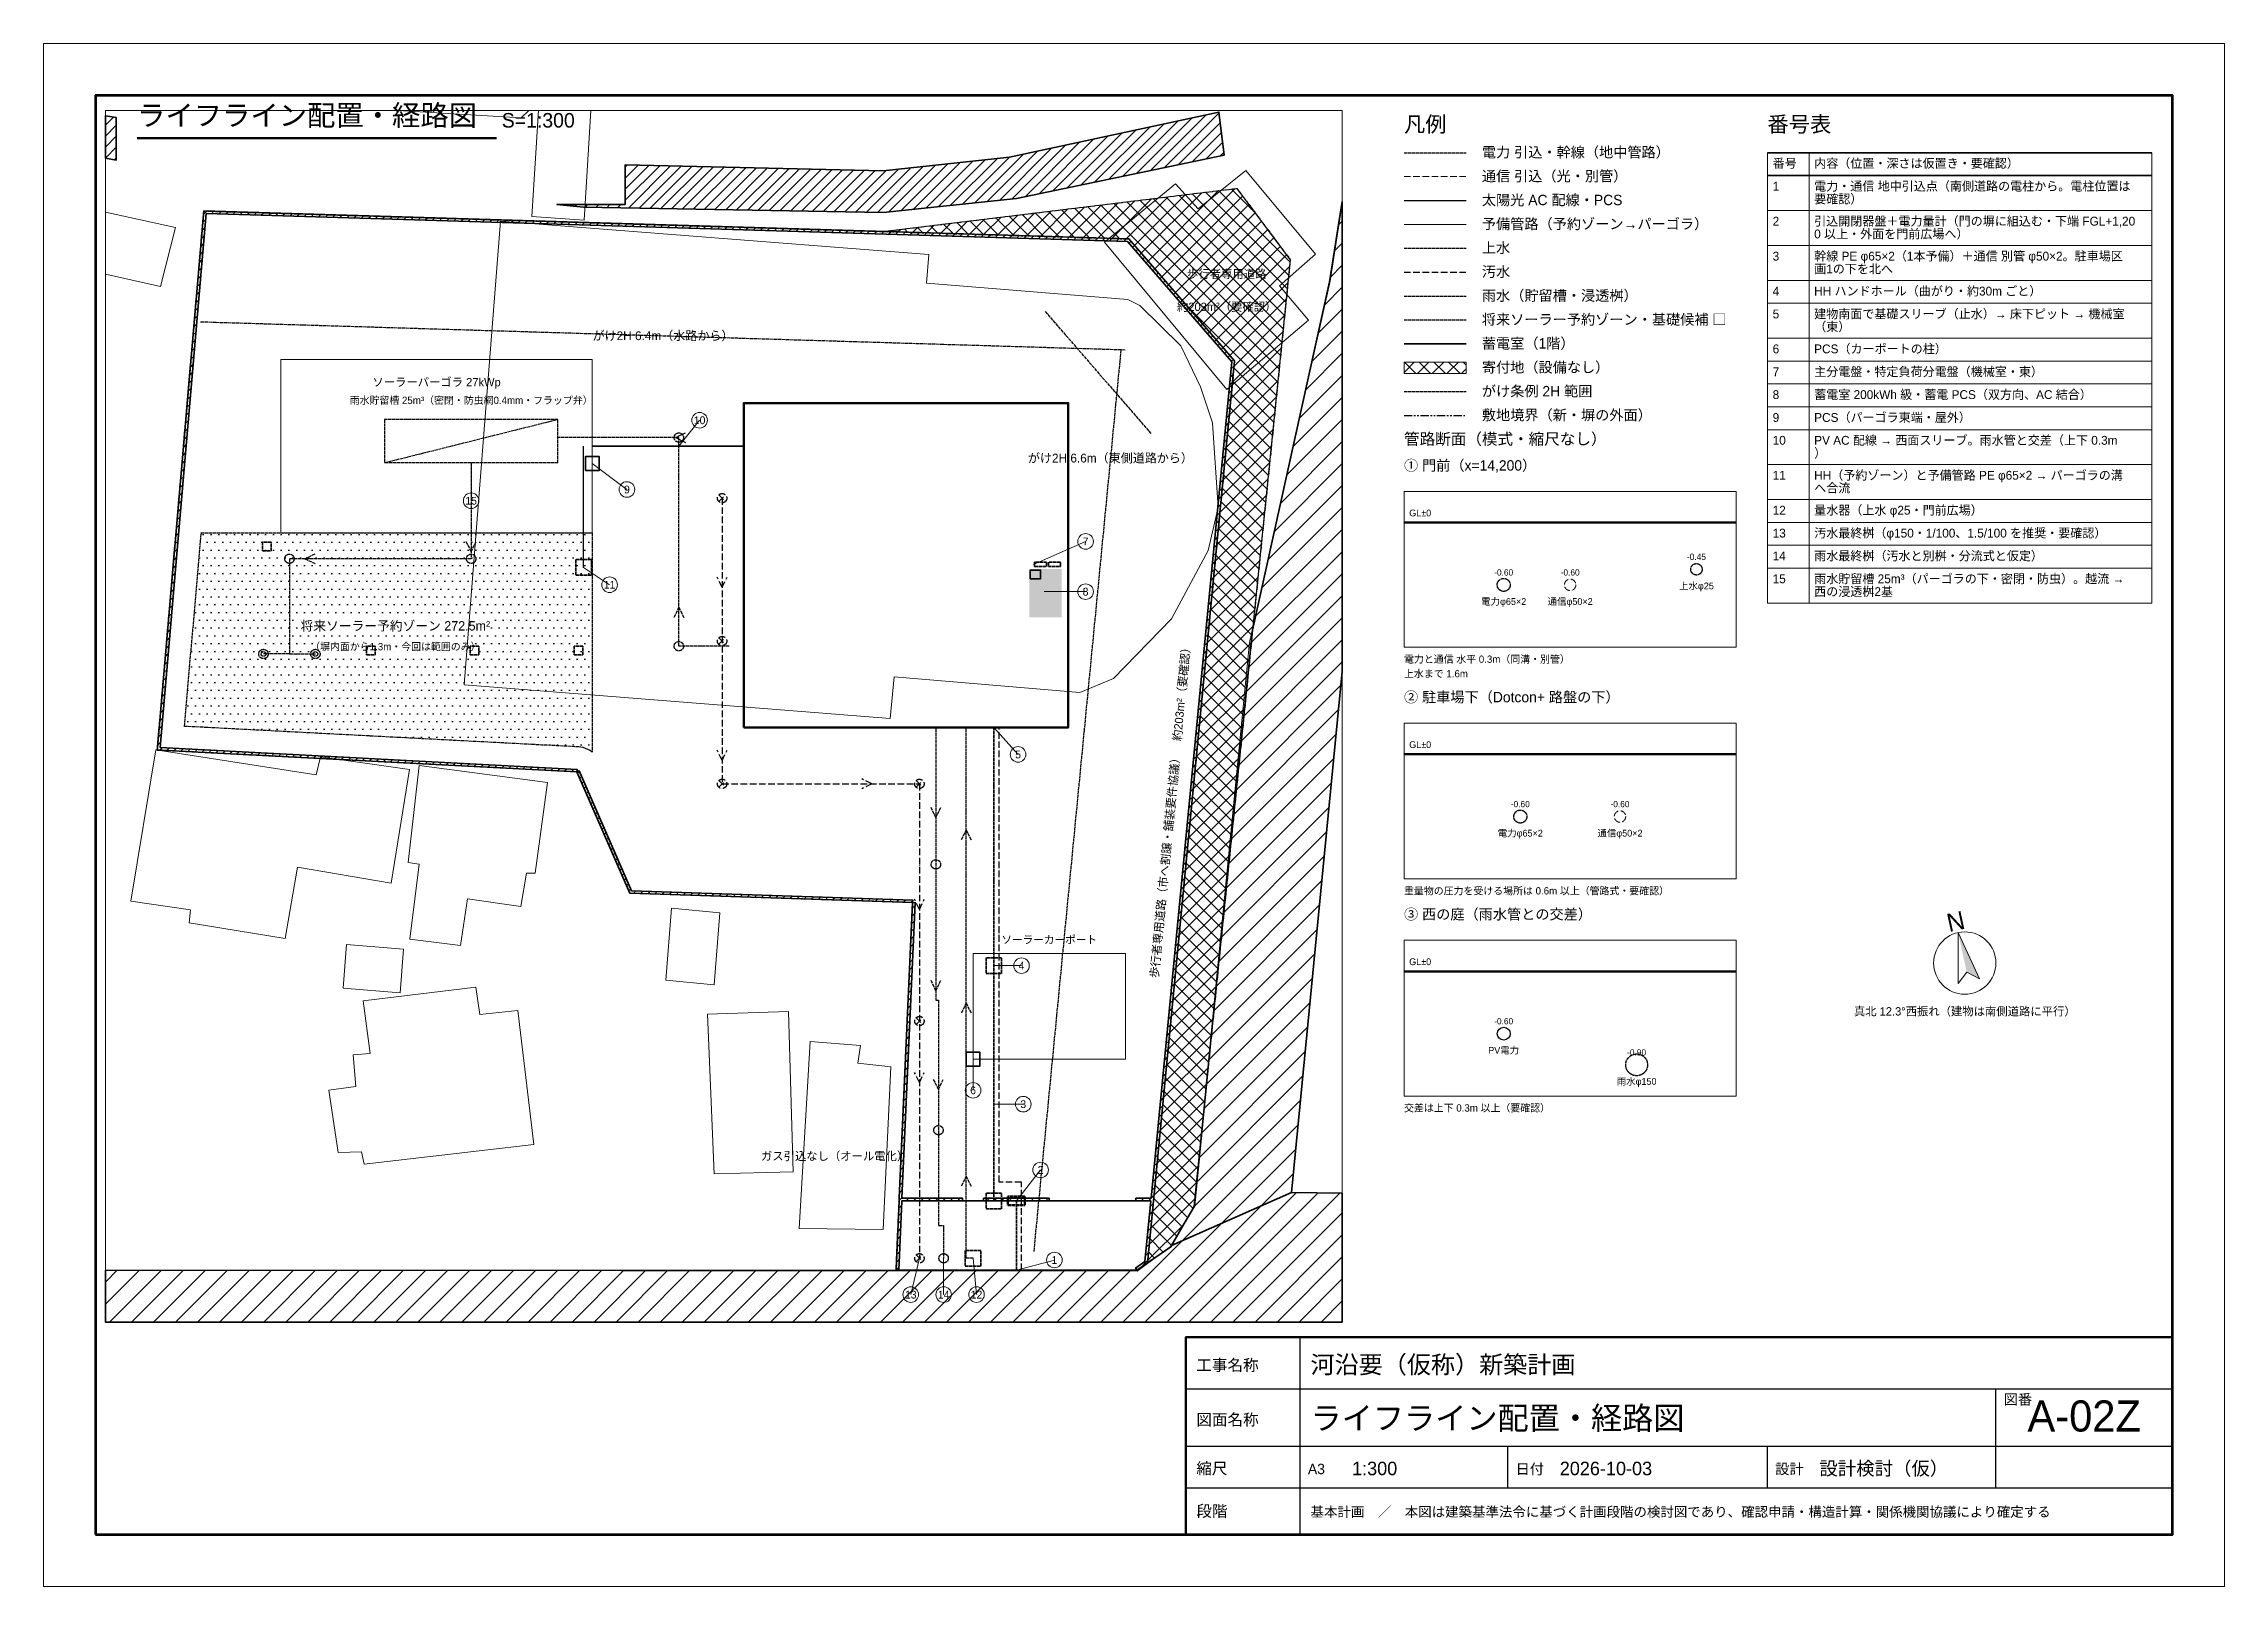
# Model space of a CAD drawing. Header units: millimetres. Extents: x 0 to 126000, y 0 to 89100.
import ezdxf
from ezdxf.enums import TextEntityAlignment as Align

# ---------------------------------------------------------------- set-up
doc = ezdxf.new("R2010")
doc.units = ezdxf.units.MM
doc.header["$LTSCALE"] = 150
for name, pattern in [('DASHDOT', [3.556, 2.54, -0.508, 0, -0.508]), ('DASHED', [1.524, 1.27, -0.254]), ('PHANTOM', [6.35, 3.175, -0.635, 0.635, -0.635, 0.635, -0.635])]:
    doc.linetypes.add(name, pattern=pattern)
for name, color, linetype, lineweight in [('A-CUT', 7, 'Continuous', 50), ('A-CUT-HATCH', 8, 'Continuous', 9), ('A-DONATE', 250, 'Continuous', 13), ('A-DONATE-BND', 250, 'DASHED', 25), ('A-DOOR', 5, 'Continuous', 18), ('A-DRAIN', 5, 'DASHED', 25), ('A-FENCE', 7, 'Continuous', 35), ('A-GROUND', 7, 'Continuous', 50), ('A-HIDDEN', 8, 'Continuous', 13), ('A-LEGAL', 1, 'DASHED', 25), ('A-LEGAL-TEXT', 1, 'Continuous', 18), ('A-NEIGH', 8, 'Continuous', 13), ('A-PVRES', 6, 'DASHED', 25), ('A-ROAD', 8, 'Continuous', 18), ('A-ROAD-CW', 250, 'Continuous', 35), ('A-ROAD-SW', 250, 'Continuous', 35), ('A-SITE', 3, 'PHANTOM', 25), ('A-SYMB', 7, 'Continuous', 18), ('A-TEXT', 7, 'Continuous', 18), ('A-VIS', 7, 'Continuous', 18), ('E-BATT', 1, 'Continuous', 35), ('E-COMM', 140, 'DASHDOT', 18), ('E-POWER', 1, 'DASHED', 25), ('E-PV', 40, 'Continuous', 25), ('E-SEWER', 30, 'DASHDOT', 25), ('E-SPARE', 8, 'Continuous', 18), ('E-WATER', 4, 'DASHED', 25), ('G-FRAME', 7, 'Continuous', 70), ('G-TABLE', 7, 'Continuous', 18), ('G-TITLE', 7, 'Continuous', 25)]:
    doc.layers.add(name, color=color, linetype=linetype, lineweight=lineweight)
doc.styles.add('JP', font='ipag.ttf')

msp = doc.modelspace()

# ---------------------------------------------------------------- hatches: boundary and pattern name
at = {"layer": 'A-CUT-HATCH'}
h = msp.add_hatch(dxfattribs=at)
h.set_pattern_fill('ANSI31', scale=94.488)
h.paths.add_polyline_path([(6731, 48442), (30819, 47187), (30811, 47037), (30948, 47097), (33971, 40174), (50215, 39640), (50210, 39490), (50360, 39483), (49590, 22411), (53097, 22411), (53097, 22261), (49583, 22261), (49583, 22253), (49403, 18259), (49253, 18266), (49433, 22261), (49433, 22411), (49440, 22411), (50210, 39490), (33872, 40028), (30811, 47037), (6718, 48292), (6717, 48287), (6568, 48300), (6576, 48450), (6581, 48450), (9258, 79434), (62702, 77819), (62702, 77819), (68812, 70779), (63772, 18674), (63175, 18264), (63090, 18387), (63630, 18758), (63968, 22261), (63107, 22261), (63107, 22411), (63983, 22411), (68657, 70730), (62632, 77671), (9396, 79280)])
h.paths.add_polyline_path([(58097, 22411), (58097, 22261), (54307, 22261), (54307, 22411)])
at = {"layer": 'A-DONATE', "true_color": 0x333333}
h = msp.add_hatch(dxfattribs=at)
h.set_pattern_fill('ANSI31', scale=188.976)
h.paths.add_polyline_path([(48644, 78244), (48634, 78254), (48643, 78264), (68938, 80739), (72032, 76619), (66463, 21947), (65129, 19609), (63786, 18685), (63774, 18696), (68812, 70779), (62702, 77819)])
h = msp.add_hatch(dxfattribs=at)
h.set_pattern_fill('ANSI31', scale=188.976, angle=90)
h.paths.add_polyline_path([(48644, 78244), (48634, 78254), (48643, 78264), (68938, 80739), (72032, 76619), (66463, 21947), (65129, 19609), (63786, 18685), (63774, 18696), (68812, 70779), (62702, 77819)])
h = msp.add_hatch(dxfattribs=at)
h.set_pattern_fill('ANSI31', scale=188.976)
h.paths.add_polyline_path([(82200, 70050), (82200, 70710), (78600, 70710), (78600, 70050)])
h = msp.add_hatch(dxfattribs=at)
h.set_pattern_fill('ANSI31', scale=188.976, angle=90)
h.paths.add_polyline_path([(82200, 70050), (82200, 70710), (78600, 70710), (78600, 70050)])
at = {"layer": 'A-PVRES'}
h = msp.add_hatch(dxfattribs=at)
h.set_pattern_fill('DOTS', scale=283.465)
h.paths.add_polyline_path([(31696, 48187), (31576, 48271), (31448, 48341), (31314, 48399), (31175, 48442), (31032, 48472), (30919, 48483), (8142, 49670), (9108, 60849), (31702, 60849), (31702, 48182)])
at = {"layer": 'A-ROAD-CW', "true_color": 0x333333}
h = msp.add_hatch(dxfattribs=at)
h.set_pattern_fill('ANSI31', scale=283.465)
h.paths.add_polyline_path([(74302, 75349), (75032, 79973), (75032, 52831), (72102, 22749), (65170, 19679), (65899, 20959), (66502, 21949), (67540, 32526), (69853, 55231)])
h = msp.add_hatch(dxfattribs=at)
h.set_pattern_fill('ANSI31', scale=283.465)
h.paths.add_polyline_path([(65170, 19679), (72102, 22749), (75032, 22706), (75032, 15261), (3568, 15261), (3568, 18259), (63202, 18249), (63895, 18760), (65129, 19609)])
at = {"layer": 'A-ROAD-SW', "true_color": 0x333333}
h = msp.add_hatch(dxfattribs=at)
h.set_pattern_fill('ANSI31', scale=141.732)
h.paths.add_polyline_path([(3568, 82478), (3568, 84938), (4200, 84833), (4200, 82376)])
h = msp.add_hatch(dxfattribs=at)
h.set_pattern_fill('ANSI31', scale=141.732)
h.paths.add_polyline_path([(55802, 82549), (67902, 85149), (68202, 82649), (56202, 80149), (48502, 79349), (31202, 79649), (29659, 79800), (33600, 79800), (33600, 82098), (48502, 81749)])
at = {"layer": 'A-SYMB'}
msp.add_hatch(color=7, dxfattribs=at).paths.add_polyline_path([(110617, 37759), (111115, 35472), (111845, 35079)])
at = {"layer": 'E-BATT'}
h = msp.add_hatch(color=1, dxfattribs=at)
h.dxf.hatch_style = 1
h.paths.add_polyline_path([(58827, 55974), (58827, 58749), (56952, 58749), (56952, 55974)])

# ---------------------------------------------------------------- linework, layer by layer
at = {"layer": 'A-CUT', "lineweight": 50}
msp.add_lwpolyline([(40457, 49604), (59197, 49604), (59197, 68344), (40457, 68344)], close=True, dxfattribs=at)
at = {"layer": 'A-DONATE', "true_color": 0x333333}
for points in [[(48644, 78244), (48634, 78254), (48643, 78264), (68938, 80739), (72032, 76619), (66463, 21947), (65129, 19609), (63786, 18685), (63774, 18696), (68812, 70779), (62702, 77819), (48644, 78244)], [(78600, 70050), (82200, 70050), (82200, 70710), (78600, 70710)]]:
    msp.add_lwpolyline(points, close=True, dxfattribs=at)
at = {"layer": 'A-DONATE-BND'}
msp.add_lwpolyline([(9258, 79435), (48522, 78249), (68942, 80739), (72032, 76619), (66463, 21945), (65129, 19608), (63171, 18261), (49253, 18261), (50210, 39490), (33872, 40028), (30811, 47037), (6568, 48300)], close=True, dxfattribs=at)
at = {"layer": 'A-DOOR', "lineweight": 35}
for p, q in [((53102, 22261), (54302, 22261)), ((58102, 22261), (63102, 22261))]:
    msp.add_line(p, q, dxfattribs=at)
at = {"layer": 'A-DRAIN'}
for p, q in [((78600, 74520), (82200, 74520)), ((19702, 64899), (29702, 67399)), ((36502, 66349), (37088, 66632)), ((36502, 66349), (37088, 66067)), ((15102, 59349), (15688, 59632)), ((15102, 59349), (15688, 59067)), ((24702, 59749), (24420, 60335)), ((24702, 59749), (24985, 60335)), ((36702, 56549), (36420, 55964)), ((36702, 56549), (36985, 55964)), ((51552, 44399), (51270, 44985)), ((51552, 44399), (51835, 44985)), ((51552, 34399), (51270, 34985)), ((51552, 34399), (51835, 34985)), ((51702, 28699), (51420, 29285)), ((51702, 28699), (51985, 29285))]:
    msp.add_line(p, q, dxfattribs=at)
msp.add_lwpolyline([(19702, 64899), (29702, 64899), (29702, 67399), (19702, 67399)], close=True, dxfattribs=at)
for points in [[(39602, 54299), (36702, 54299), (36702, 66349), (29702, 66349)], [(24702, 64899), (24702, 59349), (14202, 59349), (14202, 53849)], [(14202, 53849), (12702, 53849)], [(14202, 53849), (15702, 53849)], [(51552, 49549), (51552, 33849), (51702, 33849)], [(51702, 33849), (51702, 20849), (52002, 20849), (52002, 18949)]]:
    msp.add_lwpolyline(points, dxfattribs=at)
for centre, radius in [((36702, 66349), 270), ((14202, 59349), 270), ((24702, 59349), 270), ((36702, 54299), 270), ((12702, 53849), 270), ((12702, 53849), 135), ((15702, 53849), 270), ((15702, 53849), 135), ((51552, 41699), 270), ((92040, 30120), 630), ((51702, 26349), 270), ((52002, 18949), 270)]:
    msp.add_circle(centre, radius, dxfattribs=at)
at = {"layer": 'A-FENCE'}
for points in [[(6731, 48442), (30819, 47187), (30811, 47037), (30948, 47097), (33971, 40174), (50215, 39640), (50210, 39490), (50360, 39483), (49590, 22411), (53097, 22411), (53097, 22261), (49583, 22261), (49583, 22253), (49403, 18259), (49253, 18266), (49433, 22261), (49433, 22411), (49440, 22411), (50210, 39490), (33872, 40028), (30811, 47037), (6718, 48292), (6717, 48287), (6568, 48300), (6576, 48450), (6581, 48450), (9258, 79434), (62702, 77819), (62702, 77819), (68812, 70779), (63772, 18674), (63175, 18264), (63090, 18387), (63630, 18758), (63968, 22261), (63107, 22261), (63107, 22411), (63983, 22411), (68657, 70730), (62632, 77671), (9396, 79280), (6731, 48442)], [(58097, 22411), (58097, 22261), (54307, 22261), (54307, 22411), (58097, 22411)]]:
    msp.add_lwpolyline(points, close=True, dxfattribs=at)
at = {"layer": 'A-GROUND'}
for p, q in [((78600, 61440), (97800, 61440)), ((78600, 48060), (97800, 48060)), ((78600, 35520), (97800, 35520))]:
    msp.add_line(p, q, dxfattribs=at)
at = {"layer": 'A-HIDDEN'}
msp.add_lwpolyline([(51152, 76916), (51019, 75270), (62635, 74329), (63335, 73980), (65707, 71641), (66845, 69279), (67543, 67200), (67861, 62306), (67288, 59817), (65165, 55885), (61824, 52426), (59878, 51634), (49144, 52521), (48920, 50119), (24290, 52076), (26405, 78848), (51152, 76916)], close=True, dxfattribs=at)
at = {"layer": 'A-LEGAL'}
msp.add_line((78600, 69000), (82200, 69000), dxfattribs=at)
for points in [[(57869, 73624), (63979, 66584)], [(9065, 73037), (62509, 71422)], [(62243, 71415), (57203, 19310)]]:
    msp.add_lwpolyline(points, dxfattribs=at)
at = {"layer": 'A-NEIGH', "lineweight": 9}
msp.add_lwpolyline([(75032, 15261), (75032, 85239), (3568, 85239), (3568, 15261), (75032, 15261)], close=True, dxfattribs=at)
at = {"layer": 'A-NEIGH'}
for points in [[(66716, 79557), (69458, 81771), (73488, 76937), (71409, 75113), (73080, 73123), (68364, 69118), (61302, 77631), (65407, 81012), (66716, 79557)], [(3568, 79366), (7613, 78483)], [(7613, 78483), (6749, 75071), (3568, 75776)], [(15742, 46869), (16005, 47918), (21131, 47171), (20083, 40608), (14661, 41537), (13952, 37412), (8414, 38314), (8493, 39079), (5038, 39575), (6481, 48322), (15742, 46869)], [(29113, 46422), (28401, 41181), (27897, 41194), (27571, 39260), (24495, 39706), (24088, 37018), (21155, 37373), (21706, 41709), (21059, 41814), (21701, 47418), (29113, 46422)], [(39069, 38907), (38737, 34741), (35947, 35004), (36279, 39170), (39069, 38907)], [(20791, 36792), (20592, 34272), (17308, 34550), (17497, 37067), (20791, 36792)], [(24982, 34603), (25201, 33034), (27392, 33265), (28329, 25527), (18517, 24384), (18362, 25098), (17011, 25049), (16472, 28657), (18041, 28876), (17891, 30695), (18864, 30785), (18462, 33808), (24982, 34603)], [(43045, 33192), (43317, 23949), (38749, 23824), (38360, 33042), (43045, 33192)], [(47195, 31240), (47040, 30214), (48946, 30014), (48517, 20608), (43663, 20667), (44288, 31477), (47195, 31240)]]:
    msp.add_lwpolyline(points, dxfattribs=at)
at = {"layer": 'A-PVRES'}
msp.add_line((78600, 73140), (82200, 73140), dxfattribs=at)
msp.add_lwpolyline([(31696, 48187), (31576, 48271), (31448, 48341), (31314, 48399), (31175, 48442), (31032, 48472), (30919, 48483), (8142, 49670), (9108, 60849), (31702, 60849), (31702, 48182), (31696, 48187)], close=True, dxfattribs=at)
at = {"layer": 'A-PVRES', "lineweight": 35}
for points in [[(12652, 59799), (13152, 59799), (13152, 60299), (12652, 60299)], [(18652, 53799), (19152, 53799), (19152, 54299), (18652, 54299)], [(24652, 53799), (25152, 53799), (25152, 54299), (24652, 54299)], [(30652, 53799), (31152, 53799), (31152, 54299), (30652, 54299)]]:
    msp.add_lwpolyline(points, close=True, dxfattribs=at)
at = {"layer": 'A-ROAD'}
for points in [[(28040, 85239), (27593, 84817), (20454, 85239)], [(31623, 85239), (31233, 78906), (28209, 79118), (28586, 85239)], [(3568, 18242), (63182, 18212), (65115, 19625), (66481, 21908), (69682, 54505), (74329, 75380), (75032, 79851)], [(75032, 52839), (72127, 22769), (75032, 22727)]]:
    msp.add_lwpolyline(points, dxfattribs=at)
at = {"layer": 'A-ROAD-CW', "lineweight": 35, "true_color": 0x333333}
for points in [[(74302, 75349), (75032, 79973), (75032, 52831), (72102, 22749), (65170, 19679), (65899, 20959), (66502, 21949), (67540, 32526), (69853, 55231), (74302, 75349)], [(65170, 19679), (72102, 22749), (75032, 22706), (75032, 15261), (3568, 15261), (3568, 18259), (63202, 18249), (63895, 18760), (65129, 19609), (65170, 19679)]]:
    msp.add_lwpolyline(points, close=True, dxfattribs=at)
at = {"layer": 'A-ROAD-SW', "lineweight": 35, "true_color": 0x333333}
for points in [[(3568, 82478), (3568, 84938), (4200, 84833), (4200, 82376), (3568, 82478)], [(55802, 82549), (67902, 85149), (68202, 82649), (56202, 80149), (48502, 79349), (31202, 79649), (29659, 79800), (33600, 79800), (33600, 82098), (48502, 81749), (55802, 82549)]]:
    msp.add_lwpolyline(points, close=True, dxfattribs=at)
at = {"layer": 'A-SITE'}
msp.add_line((78600, 67620), (82200, 67620), dxfattribs=at)
msp.add_lwpolyline([(9258, 79434), (62702, 77819), (68812, 70779), (63772, 18674), (63171, 18261), (49253, 18261), (50210, 39490), (33872, 40028), (30811, 47037), (6568, 48300)], close=True, dxfattribs=at)
at = {"layer": 'A-SYMB', "lineweight": 50}
msp.add_line((5400, 83640), (26172, 83640), dxfattribs=at)
at = {"layer": 'A-SYMB', "lineweight": 9}
for p, q in [((36702, 65849), (37902, 67349)), ((24702, 64899), (24702, 62699)), ((31702, 64849), (33702, 63349)), ((57202, 59024), (60202, 60349)), ((31202, 58849), (32702, 57849)), ((57802, 57449), (60202, 57449)), ((54902, 49604), (56302, 48049)), ((54902, 35849), (56502, 35849)), ((53702, 30449), (53702, 28649)), ((54902, 27849), (56602, 27849)), ((56202, 22260), (57602, 24049)), ((50602, 18949), (50102, 16849)), ((52002, 18949), (52002, 16849)), ((53702, 18949), (53902, 16849)), ((56202, 18260), (58402, 18849))]:
    msp.add_line(p, q, dxfattribs=at)
at = {"layer": 'A-SYMB'}
msp.add_lwpolyline([(110617, 37759), (110614, 34811), (111115, 35472), (111845, 35079)], close=True, dxfattribs=at)
for centre, radius in [((37902, 67349), 450), ((24702, 62699), 450), ((33702, 63349), 450), ((60202, 60349), 450), ((32702, 57849), 450), ((60202, 57449), 450), ((56302, 48049), 450), ((111000, 36000), 1800), ((56502, 35849), 450), ((53702, 28649), 450), ((56602, 27849), 450), ((57602, 24049), 450), ((58402, 18849), 450), ((50102, 16849), 450), ((52002, 16849), 450), ((53902, 16849), 450)]:
    msp.add_circle(centre, radius, dxfattribs=at)
at = {"layer": 'A-VIS'}
for points in [[(13702, 60849), (31702, 60849), (31702, 70849), (13702, 70849)], [(53702, 30449), (62502, 30449), (62502, 36549), (53702, 36549)]]:
    msp.add_lwpolyline(points, close=True, dxfattribs=at)
at = {"layer": 'E-BATT'}
msp.add_line((78600, 71760), (82200, 71760), dxfattribs=at)
at = {"layer": 'E-COMM'}
msp.add_line((78600, 81420), (82200, 81420), dxfattribs=at)
at = {"layer": 'E-COMM', "lineweight": 25}
msp.add_lwpolyline([(56502, 18260), (56502, 23349), (55202, 23349), (55202, 49604)], dxfattribs=at)
at = {"layer": 'E-COMM'}
for centre in [(88200, 57840), (91080, 44460)]:
    msp.add_circle(centre, 330, dxfattribs=at)
at = {"layer": 'E-POWER'}
msp.add_line((78600, 82800), (82200, 82800), dxfattribs=at)
at = {"layer": 'E-POWER', "lineweight": 35}
msp.add_line((56202, 18260), (56202, 22260), dxfattribs=at)
for points in [[(30752, 58399), (31652, 58399), (31652, 59299), (30752, 59299)], [(57252, 58899), (57952, 58899), (57952, 59149), (57252, 59149)], [(58052, 58899), (58752, 58899), (58752, 59149), (58052, 59149)], [(54452, 35399), (55352, 35399), (55352, 36299), (54452, 36299)], [(54452, 21810), (55352, 21810), (55352, 22710), (54452, 22710)]]:
    msp.add_lwpolyline(points, close=True, dxfattribs=at)
msp.add_lwpolyline([(56202, 22260), (54902, 22260), (54902, 49604)], dxfattribs=at)
at = {"layer": 'E-POWER', "lineweight": 50}
msp.add_lwpolyline([(55702, 22010), (56702, 22010), (56702, 22510), (55702, 22510)], close=True, dxfattribs=at)
at = {"layer": 'E-POWER'}
for centre in [(84360, 57840), (85320, 44460)]:
    msp.add_circle(centre, 375, dxfattribs=at)
at = {"layer": 'E-PV'}
msp.add_line((78600, 80040), (82200, 80040), dxfattribs=at)
at = {"layer": 'E-PV', "lineweight": 35}
msp.add_lwpolyline([(31702, 65849), (40457, 65849)], dxfattribs=at)
for points in [[(31302, 64449), (32102, 64449), (32102, 65249), (31302, 65249)], [(57002, 58199), (57602, 58199), (57602, 58699), (57002, 58699)], [(53302, 30049), (54102, 30049), (54102, 30849), (53302, 30849)]]:
    msp.add_lwpolyline(points, close=True, dxfattribs=at)
at = {"layer": 'E-PV'}
msp.add_circle((84360, 31920), 375, dxfattribs=at)
at = {"layer": 'E-SEWER'}
for p, q in [((78600, 75900), (82200, 75900)), ((39013, 62660), (39391, 63038)), ((39013, 63038), (39391, 62660)), ((39202, 57699), (38920, 58285)), ((39202, 57699), (39485, 58285)), ((39013, 54410), (39391, 54788)), ((39013, 54788), (39391, 54410)), ((39202, 47699), (38920, 48285)), ((39202, 47699), (39485, 48285)), ((47852, 46349), (47267, 46632)), ((39013, 46160), (39391, 46538)), ((39013, 46538), (39391, 46160)), ((47852, 46349), (47267, 46067)), ((50413, 46160), (50791, 46538)), ((50413, 46538), (50791, 46160)), ((50602, 39099), (50320, 39685)), ((50602, 39099), (50885, 39685)), ((50413, 32460), (50791, 32838)), ((50413, 32838), (50791, 32460)), ((50602, 29099), (50320, 29685)), ((50602, 29099), (50885, 29685)), ((50413, 18760), (50791, 19138)), ((50413, 19138), (50791, 18760))]:
    msp.add_line(p, q, dxfattribs=at)
msp.add_lwpolyline([(39202, 62849), (39202, 46349), (50602, 46349), (50602, 18949)], dxfattribs=at)
for centre in [(39202, 62849), (39202, 54599), (39202, 46349), (50602, 46349), (50602, 32649), (50602, 18949)]:
    msp.add_circle(centre, 270, dxfattribs=at)
at = {"layer": 'E-SPARE'}
msp.add_line((78600, 78660), (82200, 78660), dxfattribs=at)
at = {"layer": 'E-SPARE', "lineweight": 25}
msp.add_lwpolyline([(31202, 58849), (31202, 65849)], dxfattribs=at)
at = {"layer": 'E-WATER'}
for p, q in [((78600, 77280), (82200, 77280)), ((53302, 43699), (53020, 43114)), ((53302, 43699), (53585, 43114)), ((53302, 33699), (53020, 33114)), ((53302, 33699), (53585, 33114)), ((53302, 23699), (53020, 23114)), ((53302, 23699), (53585, 23114))]:
    msp.add_line(p, q, dxfattribs=at)
msp.add_lwpolyline([(53702, 18949), (53302, 18949), (53302, 49604)], dxfattribs=at)
at = {"layer": 'E-WATER', "lineweight": 35}
msp.add_lwpolyline([(53252, 18499), (54152, 18499), (54152, 19399), (53252, 19399)], close=True, dxfattribs=at)
at = {"layer": 'E-WATER'}
msp.add_circle((95496, 58740), 330, dxfattribs=at)
at = {"layer": 'G-FRAME', "lineweight": 0}
msp.add_lwpolyline([(0, 0), (126000, 0), (126000, 89100), (0, 89100)], close=True, dxfattribs=at)
at = {"layer": 'G-FRAME'}
msp.add_lwpolyline([(3000, 3000), (123000, 3000), (123000, 86100), (3000, 86100)], close=True, dxfattribs=at)
at = {"layer": 'G-TABLE', "lineweight": 35}
for points in [[(99600, 82800), (121800, 82800)], [(99600, 81480), (121800, 81480)]]:
    msp.add_lwpolyline(points, dxfattribs=at)
at = {"layer": 'G-TABLE'}
for points in [[(99600, 82800), (99600, 56787)], [(102000, 82800), (102000, 56787)], [(121800, 82800), (121800, 56787)]]:
    msp.add_lwpolyline(points, dxfattribs=at)
at = {"layer": 'G-TABLE', "lineweight": 18}
for points in [[(99600, 79461), (121800, 79461)], [(99600, 77442), (121800, 77442)], [(99600, 75423), (121800, 75423)], [(99600, 74103), (121800, 74103)], [(99600, 72084), (121800, 72084)], [(99600, 70764), (121800, 70764)], [(99600, 69444), (121800, 69444)], [(99600, 68124), (121800, 68124)], [(99600, 66804), (121800, 66804)], [(99600, 64785), (121800, 64785)], [(99600, 62766), (121800, 62766)], [(99600, 61446), (121800, 61446)], [(99600, 60126), (121800, 60126)], [(99600, 58806), (121800, 58806)], [(99600, 56787), (121800, 56787)]]:
    msp.add_lwpolyline(points, dxfattribs=at)
at = {"layer": 'G-TABLE'}
for points in [[(78600, 54240), (97800, 54240), (97800, 63240), (78600, 63240)], [(78600, 40860), (97800, 40860), (97800, 49860), (78600, 49860)], [(78600, 28320), (97800, 28320), (97800, 37320), (78600, 37320)]]:
    msp.add_lwpolyline(points, close=True, dxfattribs=at)
at = {"layer": 'G-TITLE'}
for p, q in [((72600, 3000), (72600, 14400)), ((66000, 11400), (123000, 11400)), ((112800, 5700), (112800, 11400)), ((66000, 8100), (123000, 8100)), ((72600, 5700), (72600, 8100)), ((84600, 5700), (84600, 8100)), ((99600, 5700), (99600, 8100)), ((66000, 5700), (123000, 5700))]:
    msp.add_line(p, q, dxfattribs=at)
at = {"layer": 'G-TITLE', "lineweight": 50}
msp.add_lwpolyline([(66000, 3000), (123000, 3000), (123000, 14400), (66000, 14400)], close=True, dxfattribs=at)

# ---------------------------------------------------------------- texts
at = {"layer": 'A-DONATE', "true_color": 0x333333, "style": 'JP'}
for s, p in [('歩行者専用道路', (68357, 75799)), ('約203m²（要確認）', (68357, 73899))]:
    msp.add_text(s, height=480, dxfattribs=at).set_placement(p, align=Align.MIDDLE_CENTER)
msp.add_text('歩行者専用道路（市へ割譲・舗装要件協議）\u3000約203m²（要確認）', height=480, rotation=84.4751, dxfattribs=at).set_placement((65098, 44842), align=Align.MIDDLE_CENTER)
at = {"layer": 'A-LEGAL-TEXT', "style": 'JP'}
for s, p in [('がけ2H 6.4m（水路から）', (35787, 72230)), ('がけ2H 6.6m（東側道路から）', (61638, 65162))]:
    msp.add_text(s, height=510, dxfattribs=at).set_placement(p, align=Align.MIDDLE_CENTER)
at = {"layer": 'A-PVRES', "style": 'JP'}
for s, height, p in [('将来ソーラー予約ゾーン 272.5m²', 540, (20323, 55475)), ('（塀内面から1.3m・今回は範囲のみ）', 420, (20323, 54275))]:
    msp.add_text(s, height=height, dxfattribs=at).set_placement(p, align=Align.MIDDLE_CENTER)
at = {"layer": 'A-SYMB', "style": 'JP'}
for s, p in [('10', (37902, 67349)), ('9', (33702, 63349)), ('15', (24702, 62699)), ('7', (60202, 60349)), ('11', (32702, 57849)), ('8', (60202, 57449)), ('5', (56302, 48049)), ('4', (56502, 35849)), ('6', (53702, 28649)), ('3', (56602, 27849)), ('2', (57602, 24049)), ('1', (58402, 18849)), ('13', (50102, 16849)), ('14', (52002, 16849)), ('12', (53902, 16849))]:
    msp.add_text(s, height=450, dxfattribs=at).set_placement(p, align=Align.MIDDLE_CENTER)
msp.add_text('N', height=1050, rotation=12.27877, dxfattribs=at).set_placement((110477, 38404), align=Align.MIDDLE_CENTER)
msp.add_text('真北 12.3°西振れ（建物は南側道路に平行）', height=480, dxfattribs=at).set_placement((111000, 33450), align=Align.TOP_CENTER)
at = {"layer": 'A-TEXT', "style": 'JP'}
for s, height, p in [('ライフライン配置・経路図', 1200, (5400, 84000)), ('S=1:300', 840, (26472, 84000))]:
    msp.add_text(s, height=height, dxfattribs=at).set_placement(p, align=Align.BOTTOM_LEFT)
for s, height, p in [('凡例', 900, (78600, 84000)), ('番号表', 900, (99600, 84000)), ('電力 引込・幹線（地中管路）', 600, (83100, 82530)), ('番号', 510, (99900, 81930)), ('内容（位置・深さは仮置き・要確認）', 510, (102300, 81930)), ('通信 引込（光・別管）', 600, (83100, 81150)), ('1', 510, (99900, 80610)), ('電力・通信 地中引込点（南側道路の電柱から。電柱位置は', 510, (102300, 80610)), ('太陽光 AC 配線・PCS', 600, (83100, 79770)), ('要確認）', 510, (102300, 79871)), ('予備管路（予約ゾーン→パーゴラ）', 600, (83100, 78390)), ('2', 510, (99900, 78591)), ('0 以上・外面を門前広場へ）', 510, (102300, 77852)), ('引込開閉器盤＋電力量計（門の塀に組込む・下端 FGL+1,20', 510, (102300, 78591)), ('上水', 600, (83100, 77010)), ('3', 510, (99900, 76572)), ('幹線 PE φ65×2（1本予備）＋通信 別管 φ50×2。駐車場区', 510, (102300, 76572)), ('汚水', 600, (83100, 75630)), ('画1の下を北へ', 510, (102300, 75832)), ('雨水（貯留槽・浸透桝）', 600, (83100, 74250)), ('4', 510, (99900, 74553)), ('HH ハンドホール（曲がり・約30m ごと）', 510, (102300, 74553)), ('将来ソーラー予約ゾーン・基礎候補 □', 600, (83100, 72870)), ('5', 510, (99900, 73233)), ('建物南面で基礎スリーブ（止水）→ 床下ピット → 機械室', 510, (102300, 73233)), ('（東）', 510, (102300, 72494)), ('蓄電室（1階）', 600, (83100, 71490)), ('寄付地（設備なし）', 600, (83100, 70110)), ('6', 510, (99900, 71214)), ('PCS（カーポートの柱）', 510, (102300, 71214)), ('がけ条例 2H 範囲', 600, (83100, 68730)), ('7', 510, (99900, 69894)), ('主分電盤・特定負荷分電盤（機械室・東）', 510, (102300, 69894)), ('敷地境界（新・塀の外面）', 600, (83100, 67350)), ('8', 510, (99900, 68574)), ('蓄電室 200kWh 級・蓄電 PCS（双方向、AC 結合）', 510, (102300, 68574)), ('9', 510, (99900, 67254)), ('PCS（パーゴラ東端・屋外）', 510, (102300, 67254)), ('管路断面（模式・縮尺なし）', 660, (78600, 65940)), ('10', 510, (99900, 65934)), ('）', 510, (102300, 65194)), ('PV AC 配線 → 西面スリーブ。雨水管と交差（上下 0.3m', 510, (102300, 65934)), ('① 門前（x=14,200）', 600, (78600, 64440)), ('11', 510, (99900, 63915)), ('HH（予約ゾーン）と予備管路 PE φ65×2 → パーゴラの溝', 510, (102300, 63915)), ('へ合流', 510, (102300, 63176)), ('GL±0', 390, (78900, 61800)), ('12', 510, (99900, 61896)), ('量水器（上水 φ25・門前広場）', 510, (102300, 61896)), ('13', 510, (99900, 60576)), ('汚水最終桝（φ150・1/100、1.5/100 を推奨・要確認）', 510, (102300, 60576)), ('14', 510, (99900, 59256)), ('雨水最終桝（汚水と別桝・分流式と仮定）', 510, (102300, 59256)), ('15', 510, (99900, 57936)), ('雨水貯留槽 25m³（パーゴラの下・密閉・防虫）。越流 → ', 510, (102300, 57936)), ('西の浸透桝2基', 510, (102300, 57196)), ('上水まで 1.6m', 420, (78600, 52500)), ('電力と通信 水平 0.3m（同溝・別管）', 420, (78600, 53340)), ('② 駐車場下（Dotcon+ 路盤の下）', 600, (78600, 51060)), ('GL±0', 390, (78900, 48420)), ('重量物の圧力を受ける場所は 0.6m 以上（管路式・要確認）', 420, (78600, 39960)), ('③ 西の庭（雨水管との交差）', 600, (78600, 38520)), ('GL±0', 390, (78900, 35880)), ('交差は上下 0.3m 以上（要確認）', 420, (78600, 27420))]:
    msp.add_text(s, height=height, dxfattribs=at).set_placement(p)
for s, height, p in [('ソーラーパーゴラ 27kWp', 480, (22702, 69549)), ('雨水貯留槽 25m³（密閉・防虫網0.4mm・フラップ弁）', 420, (24702, 68499)), ('-0.45', 360, (95496, 59460)), ('-0.60', 360, (84360, 58560)), ('-0.60', 360, (88200, 58560)), ('上水φ25', 390, (95496, 57780)), ('電力φ65×2', 390, (84360, 56880)), ('通信φ50×2', 390, (88200, 56880)), ('-0.60', 360, (85320, 45180)), ('-0.60', 360, (91080, 45180)), ('電力φ65×2', 390, (85320, 43500)), ('通信φ50×2', 390, (91080, 43500)), ('ソーラーカーポート', 450, (58102, 37349)), ('-0.60', 360, (84360, 32640)), ('PV電力', 390, (84360, 30960)), ('-0.90', 360, (92040, 30840)), ('雨水φ150', 390, (92040, 29160)), ('ガス引込なし（オール電化）', 480, (45702, 24849))]:
    msp.add_text(s, height=height, dxfattribs=at).set_placement(p, align=Align.MIDDLE_CENTER)
at = {"layer": 'G-TITLE', "style": 'JP'}
for s, height, p in [('工事名称', 660, (66600, 12450)), ('河沿要（仮称）新築計画', 1020, (73200, 12300)), ('ライフライン配置・経路図', 1320, (73200, 9060)), ('図番', 600, (113250, 10500)), ('図面名称', 660, (66600, 9300)), ('縮尺', 660, (66600, 6480)), ('A3', 600, (73050, 6480)), ('1:300', 780, (75600, 6420)), ('日付', 600, (85050, 6480)), ('2026-10-03', 780, (87600, 6420)), ('設計', 600, (100050, 6480)), ('設計検討（仮）', 780, (102600, 6420)), ('段階', 660, (66600, 4020)), ('基本計画\u3000／\u3000本図は建築基準法令に基づく計画段階の検討図であり、確認申請・構造計算・関係機関協議により確定する', 570, (73200, 4020))]:
    msp.add_text(s, height=height, dxfattribs=at).set_placement(p)
msp.add_text('A-02Z', height=1800, dxfattribs=at).set_placement((117900, 8400), align=Align.BOTTOM_CENTER)

doc.saveas('drawing.dxf')
